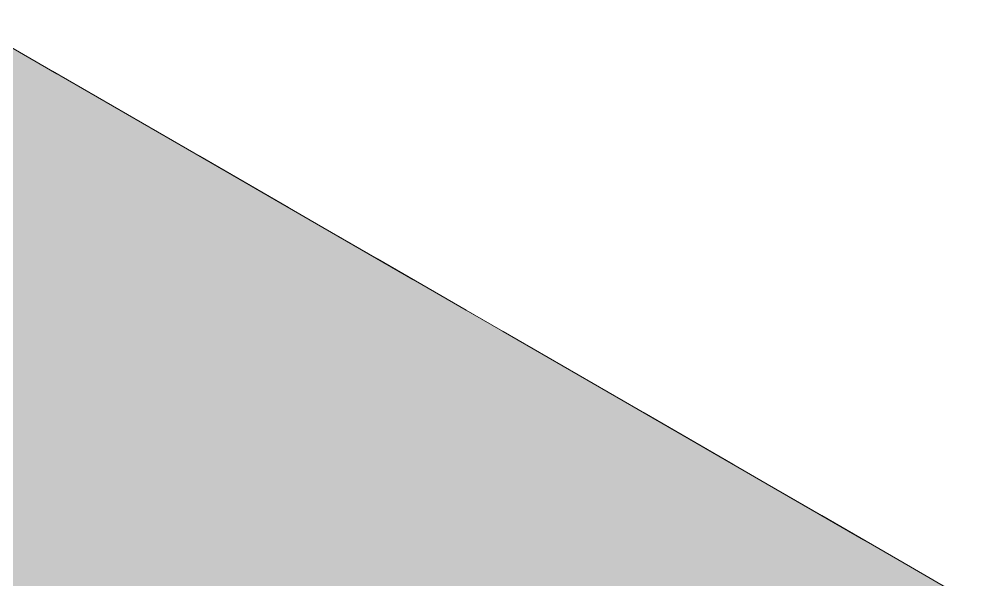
# Model space of a CAD drawing. Header units: metres. Extents: x 349021 to 349543, y 9281040 to 9281959.
# Drawn here: x 349203.4341 to 349203.7014, y 9281044.8879 to 9281045.045 of the extents above; entities that cross this region are included whole.
import ezdxf

# ---------------------------------------------------------------- set-up
doc = ezdxf.new("R2010")
doc.units = ezdxf.units.M
doc.header["$LTSCALE"] = 0.25
doc.layers.add('ISO-3D', color=7, linetype='CONTINUOUS', lineweight=13)
doc.layers.add('ISO-3D-ARISTAS', color=250, linetype='CONTINUOUS', lineweight=13)

msp = doc.modelspace()

# ---------------------------------------------------------------- linework, layer by layer
at = {"layer": 'ISO-3D', "true_color": 0x9e9d98}
for points in [[(349203.44346, 9281045.00542), (349203.41821, 9281045.02), (349203.44346, 9281045.03042), (349203.41821, 9281045.045)], [(349203.46872, 9281044.99083), (349203.44346, 9281045.00542), (349203.46872, 9281045.01583), (349203.44346, 9281045.03042)], [(349203.44346, 9281044.98042), (349203.41821, 9281044.995), (349203.44346, 9281045.00542), (349203.41821, 9281045.02)], [(349203.49398, 9281044.97625), (349203.46872, 9281044.99083), (349203.49398, 9281045.00125), (349203.46872, 9281045.01583)], [(349203.46872, 9281044.96583), (349203.44346, 9281044.98042), (349203.46872, 9281044.99083), (349203.44346, 9281045.00542)], [(349203.51924, 9281044.96167), (349203.49398, 9281044.97625), (349203.51924, 9281044.98667), (349203.49398, 9281045.00125)], [(349203.44346, 9281044.95542), (349203.41821, 9281044.97), (349203.44346, 9281044.98042), (349203.41821, 9281044.995)], [(349203.49398, 9281044.95125), (349203.46872, 9281044.96583), (349203.49398, 9281044.97625), (349203.46872, 9281044.99083)], [(349203.5445, 9281044.94708), (349203.51924, 9281044.96167), (349203.5445, 9281044.97208), (349203.51924, 9281044.98667)], [(349203.46872, 9281044.94083), (349203.44346, 9281044.95542), (349203.46872, 9281044.96583), (349203.44346, 9281044.98042)], [(349203.51924, 9281044.93667), (349203.49398, 9281044.95125), (349203.51924, 9281044.96167), (349203.49398, 9281044.97625)], [(349203.56976, 9281044.9325), (349203.5445, 9281044.94708), (349203.56976, 9281044.9575), (349203.5445, 9281044.97208)], [(349203.44346, 9281044.93042), (349203.41821, 9281044.945), (349203.44346, 9281044.95542), (349203.41821, 9281044.97)], [(349203.49398, 9281044.92625), (349203.46872, 9281044.94083), (349203.49398, 9281044.95125), (349203.46872, 9281044.96583)], [(349203.5445, 9281044.92208), (349203.51924, 9281044.93667), (349203.5445, 9281044.94708), (349203.51924, 9281044.96167)], [(349203.59502, 9281044.91792), (349203.56976, 9281044.9325), (349203.59502, 9281044.94292), (349203.56976, 9281044.9575)], [(349203.46872, 9281044.91583), (349203.44346, 9281044.93042), (349203.46872, 9281044.94083), (349203.44346, 9281044.95542)], [(349203.51924, 9281044.91167), (349203.49398, 9281044.92625), (349203.51924, 9281044.93667), (349203.49398, 9281044.95125)], [(349203.56976, 9281044.9075), (349203.5445, 9281044.92208), (349203.56976, 9281044.9325), (349203.5445, 9281044.94708)], [(349203.44346, 9281044.90147), (349203.41821, 9281044.91605), (349203.44346, 9281044.93042), (349203.41821, 9281044.945)], [(349203.62028, 9281044.90333), (349203.59502, 9281044.91792), (349203.62028, 9281044.92833), (349203.59502, 9281044.94292)], [(349203.49398, 9281044.90125), (349203.46872, 9281044.91583), (349203.49398, 9281044.92625), (349203.46872, 9281044.94083)], [(349203.5445, 9281044.89708), (349203.51924, 9281044.91167), (349203.5445, 9281044.92208), (349203.51924, 9281044.93667)], [(349203.46872, 9281044.88689), (349203.44346, 9281044.90147), (349203.46872, 9281044.91583), (349203.44346, 9281044.93042)], [(349203.59502, 9281044.89292), (349203.56976, 9281044.9075), (349203.59502, 9281044.91792), (349203.56976, 9281044.9325)], [(349203.64554, 9281044.88875), (349203.62028, 9281044.90333), (349203.64554, 9281044.91375), (349203.62028, 9281044.92833)], [(349203.51924, 9281044.88667), (349203.49398, 9281044.90125), (349203.51924, 9281044.91167), (349203.49398, 9281044.92625)], [(349203.56976, 9281044.8825), (349203.5445, 9281044.89708), (349203.56976, 9281044.9075), (349203.5445, 9281044.92208)], [(349203.62028, 9281044.87833), (349203.59502, 9281044.89292), (349203.62028, 9281044.90333), (349203.59502, 9281044.91792)], [(349203.44346, 9281044.87252), (349203.41821, 9281044.88711), (349203.44346, 9281044.90147), (349203.41821, 9281044.91605)], [(349203.49398, 9281044.8723), (349203.46872, 9281044.88689), (349203.49398, 9281044.90125), (349203.46872, 9281044.91583)], [(349203.6708, 9281044.87417), (349203.64554, 9281044.88875), (349203.6708, 9281044.89917), (349203.64554, 9281044.91375)], [(349203.5445, 9281044.87208), (349203.51924, 9281044.88667), (349203.5445, 9281044.89708), (349203.51924, 9281044.91167)], [(349203.59502, 9281044.86792), (349203.56976, 9281044.8825), (349203.59502, 9281044.89292), (349203.56976, 9281044.9075)], [(349203.46872, 9281044.85794), (349203.44346, 9281044.87252), (349203.46872, 9281044.88689), (349203.44346, 9281044.90147)], [(349203.51924, 9281044.85772), (349203.49398, 9281044.8723), (349203.51924, 9281044.88667), (349203.49398, 9281044.90125)], [(349203.64554, 9281044.86375), (349203.62028, 9281044.87833), (349203.64554, 9281044.88875), (349203.62028, 9281044.90333)], [(349203.69605, 9281044.85958), (349203.6708, 9281044.87417), (349203.69605, 9281044.88458), (349203.6708, 9281044.89917)], [(349203.56976, 9281044.8575), (349203.5445, 9281044.87208), (349203.56976, 9281044.8825), (349203.5445, 9281044.89708)], [(349203.62028, 9281044.85333), (349203.59502, 9281044.86792), (349203.62028, 9281044.87833), (349203.59502, 9281044.89292)], [(349203.6708, 9281044.84917), (349203.64554, 9281044.86375), (349203.6708, 9281044.87417), (349203.64554, 9281044.88875)]]:
    msp.add_solid(points, dxfattribs=at)
at = {"layer": 'ISO-3D', "true_color": 0xb0aea8}
for points in [[(349203.44474, 9281045.02968), (349203.41999, 9281045.0154), (349203.42961, 9281045.03841), (349203.40487, 9281045.02413)], [(349203.45986, 9281045.02095), (349203.43512, 9281045.00666), (349203.44474, 9281045.02968), (349203.41999, 9281045.0154)], [(349203.48476, 9281045.00657), (349203.46002, 9281044.99229), (349203.45986, 9281045.02095), (349203.43512, 9281045.00666)], [(349203.43512, 9281045.00666), (349203.41037, 9281044.99238), (349203.41999, 9281045.0154), (349203.39525, 9281045.00111)], [(349203.46002, 9281044.99229), (349203.43527, 9281044.978), (349203.43512, 9281045.00666), (349203.41037, 9281044.99238)], [(349203.50966, 9281044.9922), (349203.48492, 9281044.97791), (349203.48476, 9281045.00657), (349203.46002, 9281044.99229)], [(349203.43527, 9281044.978), (349203.41053, 9281044.96372), (349203.41037, 9281044.99238), (349203.38563, 9281044.97809)], [(349203.48492, 9281044.97791), (349203.46017, 9281044.96363), (349203.46002, 9281044.99229), (349203.43527, 9281044.978)], [(349203.53456, 9281044.97782), (349203.50982, 9281044.96354), (349203.50966, 9281044.9922), (349203.48492, 9281044.97791)], [(349203.46017, 9281044.96363), (349203.43543, 9281044.94934), (349203.43527, 9281044.978), (349203.41053, 9281044.96372)], [(349203.50982, 9281044.96354), (349203.48507, 9281044.94925), (349203.48492, 9281044.97791), (349203.46017, 9281044.96363)], [(349203.55946, 9281044.96345), (349203.53472, 9281044.94916), (349203.53456, 9281044.97782), (349203.50982, 9281044.96354)], [(349203.43543, 9281044.94934), (349203.41069, 9281044.93505), (349203.41053, 9281044.96372), (349203.38579, 9281044.94943)], [(349203.48507, 9281044.94925), (349203.46033, 9281044.93496), (349203.46017, 9281044.96363), (349203.43543, 9281044.94934)], [(349203.53472, 9281044.94916), (349203.50997, 9281044.93487), (349203.50982, 9281044.96354), (349203.48507, 9281044.94925)], [(349203.58436, 9281044.94907), (349203.55962, 9281044.93478), (349203.55946, 9281044.96345), (349203.53472, 9281044.94916)], [(349203.46033, 9281044.93496), (349203.43559, 9281044.92068), (349203.43543, 9281044.94934), (349203.41069, 9281044.93505)], [(349203.50997, 9281044.93487), (349203.48523, 9281044.92059), (349203.48507, 9281044.94925), (349203.46033, 9281044.93496)], [(349203.55962, 9281044.93478), (349203.53488, 9281044.9205), (349203.53472, 9281044.94916), (349203.50997, 9281044.93487)], [(349203.60926, 9281044.93469), (349203.58452, 9281044.92041), (349203.58436, 9281044.94907), (349203.55962, 9281044.93478)], [(349203.43559, 9281044.92068), (349203.41084, 9281044.90639), (349203.41069, 9281044.93505), (349203.38594, 9281044.92077)], [(349203.48523, 9281044.92059), (349203.46049, 9281044.9063), (349203.46033, 9281044.93496), (349203.43559, 9281044.92068)], [(349203.53488, 9281044.9205), (349203.51013, 9281044.90621), (349203.50997, 9281044.93487), (349203.48523, 9281044.92059)], [(349203.58452, 9281044.92041), (349203.55978, 9281044.90612), (349203.55962, 9281044.93478), (349203.53488, 9281044.9205)], [(349203.63416, 9281044.92032), (349203.60942, 9281044.90603), (349203.60926, 9281044.93469), (349203.58452, 9281044.92041)], [(349203.46049, 9281044.9063), (349203.43574, 9281044.89202), (349203.43559, 9281044.92068), (349203.41084, 9281044.90639)], [(349203.51013, 9281044.90621), (349203.48539, 9281044.89193), (349203.48523, 9281044.92059), (349203.46049, 9281044.9063)], [(349203.55978, 9281044.90612), (349203.53503, 9281044.89184), (349203.53488, 9281044.9205), (349203.51013, 9281044.90621)], [(349203.60942, 9281044.90603), (349203.58468, 9281044.89175), (349203.58452, 9281044.92041), (349203.55978, 9281044.90612)], [(349203.65906, 9281044.90594), (349203.63432, 9281044.89165), (349203.63416, 9281044.92032), (349203.60942, 9281044.90603)], [(349203.43574, 9281044.89202), (349203.411, 9281044.87773), (349203.41084, 9281044.90639), (349203.3861, 9281044.89211)], [(349203.48539, 9281044.89193), (349203.46064, 9281044.87764), (349203.46049, 9281044.9063), (349203.43574, 9281044.89202)], [(349203.53503, 9281044.89184), (349203.51029, 9281044.87755), (349203.51013, 9281044.90621), (349203.48539, 9281044.89193)], [(349203.58468, 9281044.89175), (349203.55993, 9281044.87746), (349203.55978, 9281044.90612), (349203.53503, 9281044.89184)], [(349203.63432, 9281044.89165), (349203.60958, 9281044.87737), (349203.60942, 9281044.90603), (349203.58468, 9281044.89175)], [(349203.68396, 9281044.89156), (349203.65922, 9281044.87728), (349203.65906, 9281044.90594), (349203.63432, 9281044.89165)], [(349203.46064, 9281044.87764), (349203.4359, 9281044.86335), (349203.43574, 9281044.89202), (349203.411, 9281044.87773)], [(349203.51029, 9281044.87755), (349203.48554, 9281044.86326), (349203.48539, 9281044.89193), (349203.46064, 9281044.87764)], [(349203.55993, 9281044.87746), (349203.53519, 9281044.86317), (349203.53503, 9281044.89184), (349203.51029, 9281044.87755)], [(349203.60958, 9281044.87737), (349203.58483, 9281044.86308), (349203.58468, 9281044.89175), (349203.55993, 9281044.87746)], [(349203.65922, 9281044.87728), (349203.63448, 9281044.86299), (349203.63432, 9281044.89165), (349203.60958, 9281044.87737)], [(349203.70886, 9281044.87719), (349203.68412, 9281044.8629), (349203.68396, 9281044.89156), (349203.65922, 9281044.87728)]]:
    msp.add_solid(points, dxfattribs=at)
at = {"layer": 'ISO-3D-ARISTAS', "color": 250}
for p, q in [((349203.41821, 9281045.045), (349203.44346, 9281045.03042)), ((349203.42961, 9281045.03841), (349203.44474, 9281045.02968)), ((349203.44346, 9281045.03042), (349203.46872, 9281045.01583)), ((349203.44474, 9281045.02968), (349203.45986, 9281045.02095)), ((349203.45986, 9281045.02095), (349203.48476, 9281045.00657)), ((349203.46872, 9281045.01583), (349203.49398, 9281045.00125)), ((349203.48476, 9281045.00657), (349203.50966, 9281044.9922)), ((349203.49398, 9281045.00125), (349203.51924, 9281044.98667)), ((349203.50966, 9281044.9922), (349203.53456, 9281044.97782)), ((349203.51924, 9281044.98667), (349203.5445, 9281044.97208)), ((349203.53456, 9281044.97782), (349203.55946, 9281044.96345)), ((349203.5445, 9281044.97208), (349203.56976, 9281044.9575)), ((349203.55946, 9281044.96345), (349203.58436, 9281044.94907)), ((349203.56976, 9281044.9575), (349203.59502, 9281044.94292)), ((349203.58436, 9281044.94907), (349203.60926, 9281044.93469)), ((349203.59502, 9281044.94292), (349203.62028, 9281044.92833)), ((349203.60926, 9281044.93469), (349203.63416, 9281044.92032)), ((349203.62028, 9281044.92833), (349203.64554, 9281044.91375)), ((349203.63416, 9281044.92032), (349203.65906, 9281044.90594)), ((349203.64554, 9281044.91375), (349203.6708, 9281044.89917)), ((349203.65906, 9281044.90594), (349203.68396, 9281044.89156)), ((349203.6708, 9281044.89917), (349203.69605, 9281044.88458)), ((349203.68396, 9281044.89156), (349203.70886, 9281044.87719))]:
    msp.add_line(p, q, dxfattribs=at)

doc.saveas('drawing.dxf')
